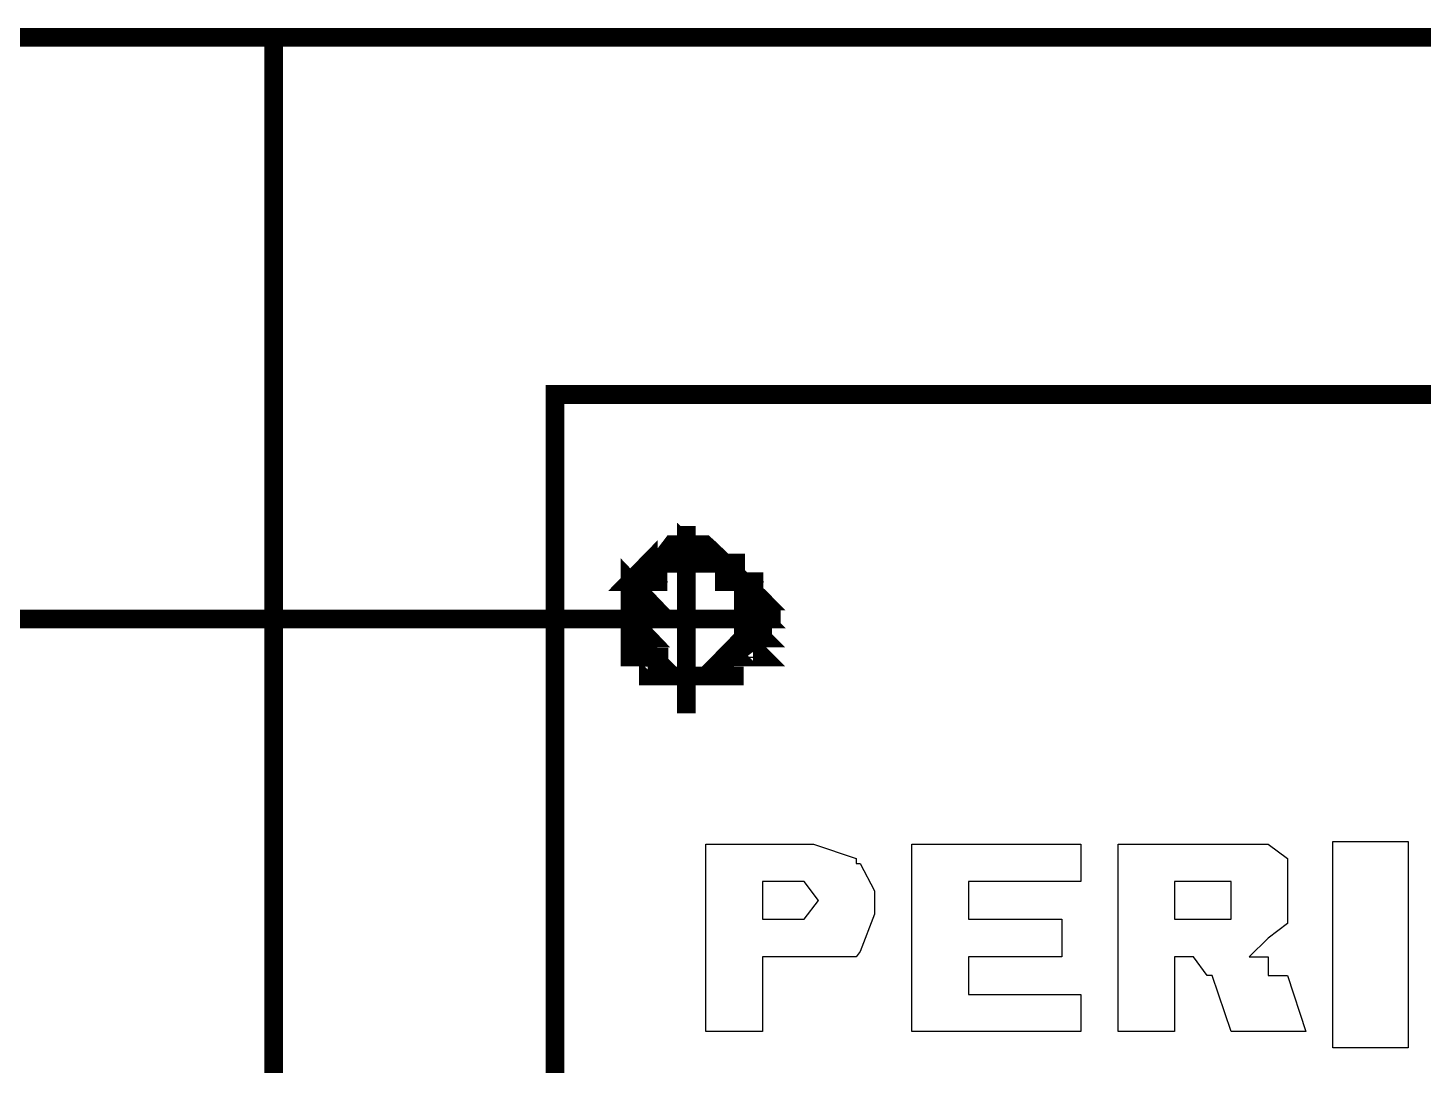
# Model space of a CAD drawing. Header units: metres. Extents: x -593 to 248, y 430 to 1024.
# Drawn here: x -220.579 to -217.428, y 602.608 to 604.951 of the extents above; entities that cross this region are included whole.
import ezdxf

# ---------------------------------------------------------------- set-up
doc = ezdxf.new("R2010")
doc.units = ezdxf.units.M
doc.header["$MEASUREMENT"] = 0
doc.layers.add('C00-00-00-BLACK', color=7, linetype='Continuous')
doc.layers.add('CFF-00-00', color=1, linetype='Continuous')

msp = doc.modelspace()

# ---------------------------------------------------------------- linework, layer by layer
at = {"layer": 'C00-00-00-BLACK', "const_width": 0.0423}
for points in [[(-230.1608, 604.9297), (-198.9898, 604.9297)], [(-220.0238, 604.9297), (-220.0238, 599.4607)], [(-219.0918, 603.8257), (-219.0918, 603.4027)], [(-224.1798, 603.6157), (-219.3048, 603.6157)], [(-219.3048, 603.6157), (-218.8788, 603.6157)]]:
    msp.add_lwpolyline(points, dxfattribs=at)
for points in [[(-219.3888, 598.7837), (-212.1788, 598.7837), (-212.1788, 604.1227), (-219.3888, 604.1227), (-219.3888, 598.7837)], [(-218.9198, 603.6157), (-218.9198, 603.6577), (-219.0498, 603.7837), (-219.0918, 603.7837), (-219.1238, 603.7837), (-219.2188, 603.6577), (-219.2188, 603.6157), (-219.2188, 603.5837), (-219.1238, 603.4867), (-219.0918, 603.4867), (-219.0498, 603.4867), (-218.9198, 603.5837), (-218.9198, 603.6157)], [(-218.9198, 603.6157), (-218.9198, 603.6577), (-219.0498, 603.7837), (-219.0918, 603.7837), (-219.1238, 603.7837), (-219.2188, 603.6577), (-219.2188, 603.6157), (-219.2188, 603.5837), (-219.1238, 603.4867), (-219.0918, 603.4867), (-219.0498, 603.4867), (-218.9198, 603.5837), (-218.9198, 603.6157)], [(-219.0918, 603.7837), (-219.0918, 603.7417), (-219.0478, 603.7417), (-219.0918, 603.7837)], [(-219.1778, 603.7417), (-219.1778, 603.6997), (-219.2188, 603.6997), (-219.1778, 603.7417)], [(-219.0058, 603.7417), (-219.0058, 603.6997), (-218.9628, 603.6997), (-219.0058, 603.7417)], [(-219.0058, 603.6997), (-218.9628, 603.6997), (-219.0058, 603.7417), (-219.0058, 603.6997)], [(-219.2188, 603.6997), (-219.2188, 603.6567), (-219.1778, 603.6567), (-219.2188, 603.6997)], [(-219.2188, 603.6567), (-219.1778, 603.6567), (-219.2188, 603.6997), (-219.2188, 603.6567)], [(-219.1348, 603.7417), (-219.1778, 603.7417), (-219.1348, 603.7417), (-219.1348, 603.7417)], [(-219.1778, 603.7417), (-219.1778, 603.7417)], [(-219.1778, 603.7417), (-219.1348, 603.7417), (-219.0918, 603.7417), (-219.1778, 603.7417)], [(-219.1778, 603.7417), (-219.1348, 603.7417), (-219.1348, 603.7417), (-219.1778, 603.7417)], [(-219.1778, 603.7417), (-219.1348, 603.7417), (-219.1348, 603.7417), (-219.1778, 603.7417)], [(-219.1778, 603.7417), (-219.1348, 603.7417), (-219.1348, 603.7417), (-219.1778, 603.7417)], [(-219.1778, 603.7417), (-219.1348, 603.7417), (-219.1348, 603.7417), (-219.1778, 603.7417)], [(-219.1778, 603.6997), (-219.1778, 603.7417), (-219.1778, 603.6997)], [(-219.0918, 603.7417), (-219.0478, 603.7417), (-219.1348, 603.7417), (-219.0918, 603.7417)], [(-219.0478, 603.7417), (-219.1348, 603.7417), (-219.0478, 603.7417)], [(-219.1348, 603.7417), (-219.0478, 603.7417), (-219.0058, 603.7417), (-219.1348, 603.7417)], [(-219.1348, 603.7417), (-219.0898, 603.7417), (-219.0478, 603.7417), (-219.1348, 603.7417)], [(-219.0898, 603.7417), (-219.0478, 603.7417), (-219.1348, 603.7417), (-219.0898, 603.7417)], [(-219.1348, 603.7417), (-219.1348, 603.7417)], [(-219.1348, 603.7417), (-219.0918, 603.7417), (-219.0478, 603.7417), (-219.1348, 603.7417)], [(-219.1348, 603.7417), (-219.0918, 603.7417), (-219.0918, 603.7417), (-219.1348, 603.7417)], [(-219.1348, 603.7417), (-219.0918, 603.7417), (-219.0918, 603.7417), (-219.1348, 603.7417)], [(-219.1348, 603.7417), (-219.1348, 603.7417)], [(-219.0478, 603.7417), (-219.0918, 603.7417), (-219.0478, 603.7417)], [(-219.0918, 603.7417), (-219.0478, 603.7417), (-219.0058, 603.7417), (-219.0918, 603.7417)], [(-219.0478, 603.7417), (-219.0058, 603.7417), (-219.0918, 603.7417), (-219.0478, 603.7417)], [(-219.0478, 603.7417), (-219.0058, 603.7417), (-219.0058, 603.7417), (-219.0478, 603.7417)], [(-219.0478, 603.7417), (-219.0058, 603.7417), (-219.0058, 603.7417), (-219.0478, 603.7417)], [(-219.0478, 603.7417), (-219.0028, 603.7417), (-218.9598, 603.7417), (-219.0478, 603.7417)], [(-219.0028, 603.7417), (-218.9598, 603.7417), (-219.0478, 603.7417), (-219.0028, 603.7417)], [(-219.0478, 603.7417), (-219.0028, 603.7417), (-218.9598, 603.7417), (-219.0478, 603.7417)], [(-219.0028, 603.7417), (-218.9598, 603.7417), (-219.0478, 603.7417), (-219.0028, 603.7417)], [(-219.0058, 603.7417), (-218.9628, 603.7417), (-218.9628, 603.7417), (-219.0058, 603.7417)], [(-219.0058, 603.7417), (-218.9628, 603.7417), (-218.9628, 603.7417), (-219.0058, 603.7417)], [(-218.9628, 603.6997), (-218.9628, 603.6567), (-218.9198, 603.6567), (-218.9628, 603.6997)], [(-218.9628, 603.6567), (-218.9198, 603.6567), (-218.9628, 603.6997), (-218.9628, 603.6567)], [(-219.1778, 603.6997), (-219.2188, 603.6997), (-219.1778, 603.6997)], [(-219.2188, 603.6997), (-219.1778, 603.6997), (-219.1348, 603.6997), (-219.2188, 603.6997)], [(-219.2188, 603.6997), (-219.2188, 603.6997)], [(-219.2188, 603.6997), (-219.1778, 603.6997), (-219.1348, 603.6997), (-219.2188, 603.6997)], [(-219.2188, 603.6997), (-219.1778, 603.6997), (-219.1778, 603.6997), (-219.2188, 603.6997)], [(-219.2188, 603.6997), (-219.1778, 603.6997), (-219.1778, 603.6997), (-219.2188, 603.6997)], [(-219.0058, 603.6997), (-218.9628, 603.6997), (-218.9628, 603.6997), (-219.0058, 603.6997)], [(-219.0058, 603.6997), (-218.9628, 603.6997), (-218.9628, 603.6997), (-219.0058, 603.6997)], [(-219.0058, 603.6997), (-218.9598, 603.6997), (-218.9178, 603.6997), (-219.0058, 603.6997)], [(-218.9598, 603.6997), (-218.9178, 603.6997), (-219.0058, 603.6997), (-218.9598, 603.6997)], [(-218.9628, 603.6997), (-218.9198, 603.6997), (-218.9198, 603.6997), (-218.9628, 603.6997)], [(-218.9628, 603.6997), (-218.9198, 603.6997), (-218.9198, 603.6997), (-218.9628, 603.6997)], [(-219.2188, 603.6567), (-219.2188, 603.6157), (-219.1778, 603.6157), (-219.2188, 603.6567)], [(-219.2188, 603.6157), (-219.1778, 603.6157), (-219.2188, 603.6567), (-219.2188, 603.6157)], [(-219.2188, 603.6567), (-219.1778, 603.6567), (-219.1778, 603.6567), (-219.2188, 603.6567)], [(-219.2188, 603.6567), (-219.1778, 603.6567), (-219.1778, 603.6567), (-219.2188, 603.6567)], [(-219.2188, 603.6567), (-219.1778, 603.6567), (-219.1778, 603.6567), (-219.2188, 603.6567)], [(-219.2188, 603.6567), (-219.1778, 603.6567), (-219.1778, 603.6567), (-219.2188, 603.6567)], [(-219.2188, 603.6567), (-219.1778, 603.6567), (-219.1778, 603.6567), (-219.2188, 603.6567)], [(-219.2188, 603.6567), (-219.1778, 603.6567), (-219.1778, 603.6567), (-219.2188, 603.6567)], [(-218.9628, 603.6567), (-218.9628, 603.6157), (-218.9198, 603.6157), (-218.9628, 603.6567)], [(-218.9628, 603.6157), (-218.9198, 603.6157), (-218.9628, 603.6567), (-218.9628, 603.6157)], [(-218.9628, 603.6567), (-218.9198, 603.6567), (-218.9198, 603.6567), (-218.9628, 603.6567)], [(-218.9628, 603.6567), (-218.9198, 603.6567), (-218.9198, 603.6567), (-218.9628, 603.6567)], [(-218.9628, 603.6567), (-218.9198, 603.6567), (-218.9198, 603.6567), (-218.9628, 603.6567)], [(-218.9628, 603.6567), (-218.9198, 603.6567), (-218.9198, 603.6567), (-218.9628, 603.6567)], [(-218.9628, 603.6567), (-218.9198, 603.6567), (-218.9198, 603.6567), (-218.9628, 603.6567)], [(-218.9628, 603.6567), (-218.9198, 603.6567), (-218.9198, 603.6567), (-218.9628, 603.6567)], [(-219.2188, 603.6157), (-219.2188, 603.5727), (-219.1778, 603.5727), (-219.2188, 603.6157)], [(-219.2188, 603.5727), (-219.1778, 603.5727), (-219.2188, 603.6157), (-219.2188, 603.5727)], [(-218.9628, 603.6157), (-218.9628, 603.5727), (-218.9198, 603.5727), (-218.9628, 603.6157)], [(-218.9628, 603.5727), (-218.9198, 603.5727), (-218.9628, 603.6157), (-218.9628, 603.5727)], [(-219.2188, 603.6157), (-219.1778, 603.6157), (-219.1778, 603.6157), (-219.2188, 603.6157)], [(-219.2188, 603.6157), (-219.1778, 603.6157), (-219.1778, 603.6157), (-219.2188, 603.6157)], [(-219.2188, 603.5727), (-219.1778, 603.5297), (-219.2188, 603.5297), (-219.2188, 603.5727)], [(-218.9628, 603.6157), (-218.9198, 603.6157), (-218.9198, 603.6157), (-218.9628, 603.6157)], [(-218.9628, 603.6157), (-218.9198, 603.6157), (-218.9198, 603.6157), (-218.9628, 603.6157)], [(-218.9628, 603.6157), (-218.9198, 603.6157), (-218.9198, 603.6157), (-218.9628, 603.6157)], [(-218.9628, 603.6157), (-218.9198, 603.6157), (-218.9198, 603.6157), (-218.9628, 603.6157)], [(-218.9628, 603.5727), (-218.9628, 603.5297), (-218.9198, 603.5297), (-218.9628, 603.5727)], [(-218.9628, 603.5297), (-218.9198, 603.5297), (-218.9628, 603.5727), (-218.9628, 603.5297)], [(-219.2188, 603.5727), (-219.1778, 603.5727), (-219.1778, 603.5727), (-219.2188, 603.5727)], [(-219.2188, 603.5727), (-219.1778, 603.5727), (-219.1778, 603.5727), (-219.2188, 603.5727)], [(-219.2188, 603.5727), (-219.1778, 603.5727), (-219.1778, 603.5727), (-219.2188, 603.5727)], [(-219.2188, 603.5727), (-219.1778, 603.5727), (-219.1778, 603.5727), (-219.2188, 603.5727)], [(-219.2188, 603.5727), (-219.1778, 603.5727), (-219.1778, 603.5727), (-219.2188, 603.5727)], [(-219.2188, 603.5727), (-219.1778, 603.5727), (-219.1778, 603.5727), (-219.2188, 603.5727)], [(-219.1778, 603.5297), (-219.2188, 603.5727), (-219.1778, 603.5297)], [(-218.9628, 603.5727), (-218.9198, 603.5727), (-218.9198, 603.5727), (-218.9628, 603.5727)], [(-218.9628, 603.5727), (-218.9198, 603.5727), (-218.9198, 603.5727), (-218.9628, 603.5727)], [(-218.9628, 603.5727), (-218.9198, 603.5727), (-218.9198, 603.5727), (-218.9628, 603.5727)], [(-218.9628, 603.5727), (-218.9198, 603.5727), (-218.9198, 603.5727), (-218.9628, 603.5727)], [(-219.1778, 603.5297), (-219.1778, 603.4867), (-219.1348, 603.4867), (-219.1778, 603.5297)], [(-219.1778, 603.4867), (-219.1348, 603.4867), (-219.1778, 603.5297), (-219.1778, 603.4867)], [(-219.0058, 603.5297), (-219.0058, 603.4867), (-219.0478, 603.4867), (-219.0058, 603.5297)], [(-219.1778, 603.5297), (-219.2188, 603.5297), (-219.1778, 603.5297)], [(-219.2188, 603.5297), (-219.1778, 603.5297), (-219.1348, 603.5297), (-219.2188, 603.5297)], [(-219.2188, 603.5297), (-219.1748, 603.5297), (-219.1328, 603.5297), (-219.2188, 603.5297)], [(-219.1748, 603.5297), (-219.1328, 603.5297), (-219.2188, 603.5297), (-219.1748, 603.5297)], [(-219.1778, 603.5297), (-219.1348, 603.5297), (-219.1348, 603.5297), (-219.1778, 603.5297)], [(-219.1778, 603.5297), (-219.1348, 603.5297), (-219.1348, 603.5297), (-219.1778, 603.5297)], [(-218.9628, 603.5297), (-219.0058, 603.5297), (-218.9628, 603.5297), (-218.9628, 603.5297)], [(-219.0058, 603.5297), (-218.9628, 603.5297), (-218.9628, 603.5297), (-219.0058, 603.5297)], [(-219.0058, 603.5297), (-218.9628, 603.5297), (-218.9628, 603.5297), (-219.0058, 603.5297)], [(-219.0058, 603.5297), (-218.9628, 603.5297), (-218.9628, 603.5297), (-219.0058, 603.5297)], [(-219.0058, 603.5297), (-218.9628, 603.5297), (-218.9628, 603.5297), (-219.0058, 603.5297)], [(-219.0058, 603.5297), (-218.9628, 603.5297), (-218.9628, 603.5297), (-219.0058, 603.5297)], [(-219.0058, 603.5297), (-218.9628, 603.5297), (-218.9628, 603.5297), (-219.0058, 603.5297)], [(-219.0058, 603.5297), (-218.9628, 603.5297), (-218.9628, 603.5297), (-219.0058, 603.5297)], [(-219.0058, 603.4867), (-219.0058, 603.5297), (-219.0058, 603.4867)], [(-219.1778, 603.4867), (-219.1328, 603.4867), (-219.0898, 603.4867), (-219.1778, 603.4867)], [(-219.1328, 603.4867), (-219.0898, 603.4867), (-219.1778, 603.4867), (-219.1328, 603.4867)], [(-219.1778, 603.4867), (-219.1328, 603.4867), (-219.0898, 603.4867), (-219.1778, 603.4867)], [(-219.1328, 603.4867), (-219.0898, 603.4867), (-219.1778, 603.4867), (-219.1328, 603.4867)], [(-219.1348, 603.4867), (-219.0918, 603.4867), (-219.0918, 603.4867), (-219.1348, 603.4867)], [(-219.1348, 603.4867), (-219.0918, 603.4867), (-219.0918, 603.4867), (-219.1348, 603.4867)], [(-219.1348, 603.4867), (-219.0898, 603.4867), (-219.0478, 603.4867), (-219.1348, 603.4867)], [(-219.0898, 603.4867), (-219.0478, 603.4867), (-219.1348, 603.4867), (-219.0898, 603.4867)], [(-219.1348, 603.4867), (-219.0898, 603.4867), (-219.0478, 603.4867), (-219.1348, 603.4867)], [(-219.0898, 603.4867), (-219.0478, 603.4867), (-219.1348, 603.4867), (-219.0898, 603.4867)], [(-219.1348, 603.4867), (-219.0478, 603.4867), (-219.0058, 603.4867), (-219.1348, 603.4867)], [(-219.0478, 603.4867), (-219.0058, 603.4867), (-219.1348, 603.4867), (-219.0478, 603.4867)], [(-219.0478, 603.4867), (-219.1348, 603.4867), (-219.0918, 603.4867), (-219.0478, 603.4867)], [(-219.1348, 603.4867), (-219.0918, 603.4867), (-219.0478, 603.4867), (-219.1348, 603.4867)], [(-219.0478, 603.4867), (-219.0918, 603.4867), (-219.0478, 603.4867), (-219.0478, 603.4867)], [(-219.0918, 603.4867), (-219.0478, 603.4867), (-219.0058, 603.4867), (-219.0918, 603.4867)], [(-219.0478, 603.4867), (-219.0058, 603.4867), (-219.0918, 603.4867), (-219.0478, 603.4867)], [(-219.0918, 603.4867), (-219.0478, 603.4867), (-219.0478, 603.4867), (-219.0918, 603.4867)], [(-219.0478, 603.4867), (-219.0478, 603.4867)], [(-219.0478, 603.4867), (-219.0058, 603.4867), (-218.9628, 603.4867), (-219.0478, 603.4867)], [(-219.0478, 603.4867), (-219.0058, 603.4867), (-219.0058, 603.4867), (-219.0478, 603.4867)], [(-219.0478, 603.4867), (-219.0058, 603.4867), (-219.0058, 603.4867), (-219.0478, 603.4867)], [(-219.0478, 603.4867), (-219.0478, 603.4867)]]:
    msp.add_lwpolyline(points, close=True, dxfattribs=at)
at = {"layer": 'C00-00-00-BLACK'}
for points in [[(-219.0918, 603.7837), (-219.0918, 603.7417), (-219.0478, 603.7417), (-219.0918, 603.7837)], [(-219.1778, 603.7417), (-219.1778, 603.6997), (-219.2188, 603.6997), (-219.1778, 603.7417)], [(-219.1348, 603.7417), (-219.1778, 603.7417), (-219.1348, 603.7417), (-219.1348, 603.7417)], [(-219.1778, 603.7417), (-219.1348, 603.7417), (-219.0918, 603.7417), (-219.1778, 603.7417)], [(-219.1778, 603.7417), (-219.1348, 603.7417), (-219.1348, 603.7417), (-219.1778, 603.7417)], [(-219.1778, 603.7417), (-219.1348, 603.7417), (-219.1348, 603.7417), (-219.1778, 603.7417)], [(-219.1778, 603.7417), (-219.1348, 603.7417), (-219.1348, 603.7417), (-219.1778, 603.7417)], [(-219.1778, 603.7417), (-219.1348, 603.7417), (-219.1348, 603.7417), (-219.1778, 603.7417)], [(-219.1778, 603.6997), (-219.1778, 603.7417), (-219.1778, 603.6997)], [(-219.0918, 603.7417), (-219.0478, 603.7417), (-219.1348, 603.7417), (-219.0918, 603.7417)], [(-219.0478, 603.7417), (-219.1348, 603.7417), (-219.0478, 603.7417)], [(-219.1348, 603.7417), (-219.0478, 603.7417), (-219.0058, 603.7417), (-219.1348, 603.7417)], [(-219.1348, 603.7417), (-219.0898, 603.7417), (-219.0478, 603.7417), (-219.1348, 603.7417)], [(-219.0898, 603.7417), (-219.0478, 603.7417), (-219.1348, 603.7417), (-219.0898, 603.7417)], [(-219.1348, 603.7417), (-219.0918, 603.7417), (-219.0478, 603.7417), (-219.1348, 603.7417)], [(-219.1348, 603.7417), (-219.0918, 603.7417), (-219.0918, 603.7417), (-219.1348, 603.7417)], [(-219.1348, 603.7417), (-219.0918, 603.7417), (-219.0918, 603.7417), (-219.1348, 603.7417)], [(-219.0478, 603.7417), (-219.0918, 603.7417), (-219.0478, 603.7417)], [(-219.0918, 603.7417), (-219.0478, 603.7417), (-219.0058, 603.7417), (-219.0918, 603.7417)], [(-219.0478, 603.7417), (-219.0058, 603.7417), (-219.0918, 603.7417), (-219.0478, 603.7417)], [(-219.0478, 603.7417), (-219.0058, 603.7417), (-219.0058, 603.7417), (-219.0478, 603.7417)], [(-219.0478, 603.7417), (-219.0058, 603.7417), (-219.0058, 603.7417), (-219.0478, 603.7417)], [(-219.0478, 603.7417), (-219.0028, 603.7417), (-218.9598, 603.7417), (-219.0478, 603.7417)], [(-219.0028, 603.7417), (-218.9598, 603.7417), (-219.0478, 603.7417), (-219.0028, 603.7417)], [(-219.0478, 603.7417), (-219.0028, 603.7417), (-218.9598, 603.7417), (-219.0478, 603.7417)], [(-219.0028, 603.7417), (-218.9598, 603.7417), (-219.0478, 603.7417), (-219.0028, 603.7417)], [(-219.0058, 603.7417), (-218.9628, 603.7417), (-218.9628, 603.7417), (-219.0058, 603.7417)], [(-219.0058, 603.7417), (-218.9628, 603.7417), (-218.9628, 603.7417), (-219.0058, 603.7417)], [(-219.0058, 603.7417), (-219.0058, 603.6997), (-218.9628, 603.6997), (-219.0058, 603.7417)], [(-219.0058, 603.6997), (-218.9628, 603.6997), (-219.0058, 603.7417), (-219.0058, 603.6997)], [(-219.1778, 603.6997), (-219.2188, 603.6997), (-219.1778, 603.6997)], [(-219.2188, 603.6997), (-219.1778, 603.6997), (-219.1348, 603.6997), (-219.2188, 603.6997)], [(-219.2188, 603.6997), (-219.1778, 603.6997), (-219.1348, 603.6997), (-219.2188, 603.6997)], [(-219.2188, 603.6997), (-219.1778, 603.6997), (-219.1778, 603.6997), (-219.2188, 603.6997)], [(-219.2188, 603.6997), (-219.1778, 603.6997), (-219.1778, 603.6997), (-219.2188, 603.6997)], [(-219.2188, 603.6997), (-219.2188, 603.6567), (-219.1778, 603.6567), (-219.2188, 603.6997)], [(-219.2188, 603.6567), (-219.1778, 603.6567), (-219.2188, 603.6997), (-219.2188, 603.6567)], [(-219.0058, 603.6997), (-218.9628, 603.6997), (-218.9628, 603.6997), (-219.0058, 603.6997)], [(-219.0058, 603.6997), (-218.9628, 603.6997), (-218.9628, 603.6997), (-219.0058, 603.6997)], [(-219.0058, 603.6997), (-218.9598, 603.6997), (-218.9178, 603.6997), (-219.0058, 603.6997)], [(-218.9598, 603.6997), (-218.9178, 603.6997), (-219.0058, 603.6997), (-218.9598, 603.6997)], [(-218.9628, 603.6997), (-218.9198, 603.6997), (-218.9198, 603.6997), (-218.9628, 603.6997)], [(-218.9628, 603.6997), (-218.9198, 603.6997), (-218.9198, 603.6997), (-218.9628, 603.6997)], [(-218.9628, 603.6997), (-218.9628, 603.6567), (-218.9198, 603.6567), (-218.9628, 603.6997)], [(-218.9628, 603.6567), (-218.9198, 603.6567), (-218.9628, 603.6997), (-218.9628, 603.6567)], [(-219.2188, 603.6567), (-219.1778, 603.6567), (-219.1778, 603.6567), (-219.2188, 603.6567)], [(-219.2188, 603.6567), (-219.1778, 603.6567), (-219.1778, 603.6567), (-219.2188, 603.6567)], [(-219.2188, 603.6567), (-219.1778, 603.6567), (-219.1778, 603.6567), (-219.2188, 603.6567)], [(-219.2188, 603.6567), (-219.1778, 603.6567), (-219.1778, 603.6567), (-219.2188, 603.6567)], [(-219.2188, 603.6567), (-219.1778, 603.6567), (-219.1778, 603.6567), (-219.2188, 603.6567)], [(-219.2188, 603.6567), (-219.1778, 603.6567), (-219.1778, 603.6567), (-219.2188, 603.6567)], [(-219.2188, 603.6567), (-219.2188, 603.6157), (-219.1778, 603.6157), (-219.2188, 603.6567)], [(-219.2188, 603.6157), (-219.1778, 603.6157), (-219.2188, 603.6567), (-219.2188, 603.6157)], [(-218.9628, 603.6567), (-218.9198, 603.6567), (-218.9198, 603.6567), (-218.9628, 603.6567)], [(-218.9628, 603.6567), (-218.9198, 603.6567), (-218.9198, 603.6567), (-218.9628, 603.6567)], [(-218.9628, 603.6567), (-218.9198, 603.6567), (-218.9198, 603.6567), (-218.9628, 603.6567)], [(-218.9628, 603.6567), (-218.9198, 603.6567), (-218.9198, 603.6567), (-218.9628, 603.6567)], [(-218.9628, 603.6567), (-218.9198, 603.6567), (-218.9198, 603.6567), (-218.9628, 603.6567)], [(-218.9628, 603.6567), (-218.9198, 603.6567), (-218.9198, 603.6567), (-218.9628, 603.6567)], [(-218.9628, 603.6567), (-218.9628, 603.6157), (-218.9198, 603.6157), (-218.9628, 603.6567)], [(-218.9628, 603.6157), (-218.9198, 603.6157), (-218.9628, 603.6567), (-218.9628, 603.6157)], [(-219.2188, 603.6157), (-219.1778, 603.6157), (-219.1778, 603.6157), (-219.2188, 603.6157)], [(-219.2188, 603.6157), (-219.1778, 603.6157), (-219.1778, 603.6157), (-219.2188, 603.6157)], [(-219.2188, 603.6157), (-219.2188, 603.5727), (-219.1778, 603.5727), (-219.2188, 603.6157)], [(-219.2188, 603.5727), (-219.1778, 603.5727), (-219.2188, 603.6157), (-219.2188, 603.5727)], [(-218.9628, 603.6157), (-218.9198, 603.6157), (-218.9198, 603.6157), (-218.9628, 603.6157)], [(-218.9628, 603.6157), (-218.9198, 603.6157), (-218.9198, 603.6157), (-218.9628, 603.6157)], [(-218.9628, 603.6157), (-218.9198, 603.6157), (-218.9198, 603.6157), (-218.9628, 603.6157)], [(-218.9628, 603.6157), (-218.9198, 603.6157), (-218.9198, 603.6157), (-218.9628, 603.6157)], [(-218.9628, 603.6157), (-218.9628, 603.5727), (-218.9198, 603.5727), (-218.9628, 603.6157)], [(-218.9628, 603.5727), (-218.9198, 603.5727), (-218.9628, 603.6157), (-218.9628, 603.5727)], [(-219.2188, 603.5727), (-219.1778, 603.5727), (-219.1778, 603.5727), (-219.2188, 603.5727)], [(-219.2188, 603.5727), (-219.1778, 603.5727), (-219.1778, 603.5727), (-219.2188, 603.5727)], [(-219.2188, 603.5727), (-219.1778, 603.5727), (-219.1778, 603.5727), (-219.2188, 603.5727)], [(-219.2188, 603.5727), (-219.1778, 603.5727), (-219.1778, 603.5727), (-219.2188, 603.5727)], [(-219.2188, 603.5727), (-219.1778, 603.5727), (-219.1778, 603.5727), (-219.2188, 603.5727)], [(-219.2188, 603.5727), (-219.1778, 603.5727), (-219.1778, 603.5727), (-219.2188, 603.5727)], [(-219.1778, 603.5297), (-219.2188, 603.5727), (-219.1778, 603.5297)], [(-219.2188, 603.5727), (-219.1778, 603.5297), (-219.2188, 603.5297), (-219.2188, 603.5727)], [(-218.9628, 603.5727), (-218.9198, 603.5727), (-218.9198, 603.5727), (-218.9628, 603.5727)], [(-218.9628, 603.5727), (-218.9198, 603.5727), (-218.9198, 603.5727), (-218.9628, 603.5727)], [(-218.9628, 603.5727), (-218.9198, 603.5727), (-218.9198, 603.5727), (-218.9628, 603.5727)], [(-218.9628, 603.5727), (-218.9198, 603.5727), (-218.9198, 603.5727), (-218.9628, 603.5727)], [(-218.9628, 603.5727), (-218.9628, 603.5297), (-218.9198, 603.5297), (-218.9628, 603.5727)], [(-218.9628, 603.5297), (-218.9198, 603.5297), (-218.9628, 603.5727), (-218.9628, 603.5297)], [(-219.1778, 603.5297), (-219.2188, 603.5297), (-219.1778, 603.5297)], [(-219.2188, 603.5297), (-219.1778, 603.5297), (-219.1348, 603.5297), (-219.2188, 603.5297)], [(-219.2188, 603.5297), (-219.1748, 603.5297), (-219.1328, 603.5297), (-219.2188, 603.5297)], [(-219.1748, 603.5297), (-219.1328, 603.5297), (-219.2188, 603.5297), (-219.1748, 603.5297)], [(-219.1778, 603.5297), (-219.1348, 603.5297), (-219.1348, 603.5297), (-219.1778, 603.5297)], [(-219.1778, 603.5297), (-219.1348, 603.5297), (-219.1348, 603.5297), (-219.1778, 603.5297)], [(-219.1778, 603.5297), (-219.1778, 603.4867), (-219.1348, 603.4867), (-219.1778, 603.5297)], [(-219.1778, 603.4867), (-219.1348, 603.4867), (-219.1778, 603.5297), (-219.1778, 603.4867)], [(-219.0058, 603.5297), (-219.0058, 603.4867), (-219.0478, 603.4867), (-219.0058, 603.5297)], [(-218.9628, 603.5297), (-219.0058, 603.5297), (-218.9628, 603.5297), (-218.9628, 603.5297)], [(-219.0058, 603.5297), (-218.9628, 603.5297), (-218.9628, 603.5297), (-219.0058, 603.5297)], [(-219.0058, 603.5297), (-218.9628, 603.5297), (-218.9628, 603.5297), (-219.0058, 603.5297)], [(-219.0058, 603.5297), (-218.9628, 603.5297), (-218.9628, 603.5297), (-219.0058, 603.5297)], [(-219.0058, 603.5297), (-218.9628, 603.5297), (-218.9628, 603.5297), (-219.0058, 603.5297)], [(-219.0058, 603.5297), (-218.9628, 603.5297), (-218.9628, 603.5297), (-219.0058, 603.5297)], [(-219.0058, 603.5297), (-218.9628, 603.5297), (-218.9628, 603.5297), (-219.0058, 603.5297)], [(-219.0058, 603.5297), (-218.9628, 603.5297), (-218.9628, 603.5297), (-219.0058, 603.5297)], [(-219.0058, 603.4867), (-219.0058, 603.5297), (-219.0058, 603.4867)], [(-219.1778, 603.4867), (-219.1328, 603.4867), (-219.0898, 603.4867), (-219.1778, 603.4867)], [(-219.1328, 603.4867), (-219.0898, 603.4867), (-219.1778, 603.4867), (-219.1328, 603.4867)], [(-219.1778, 603.4867), (-219.1328, 603.4867), (-219.0898, 603.4867), (-219.1778, 603.4867)], [(-219.1328, 603.4867), (-219.0898, 603.4867), (-219.1778, 603.4867), (-219.1328, 603.4867)], [(-219.1348, 603.4867), (-219.0918, 603.4867), (-219.0918, 603.4867), (-219.1348, 603.4867)], [(-219.1348, 603.4867), (-219.0918, 603.4867), (-219.0918, 603.4867), (-219.1348, 603.4867)], [(-219.1348, 603.4867), (-219.0898, 603.4867), (-219.0478, 603.4867), (-219.1348, 603.4867)], [(-219.0898, 603.4867), (-219.0478, 603.4867), (-219.1348, 603.4867), (-219.0898, 603.4867)], [(-219.1348, 603.4867), (-219.0898, 603.4867), (-219.0478, 603.4867), (-219.1348, 603.4867)], [(-219.0898, 603.4867), (-219.0478, 603.4867), (-219.1348, 603.4867), (-219.0898, 603.4867)], [(-219.1348, 603.4867), (-219.0478, 603.4867), (-219.0058, 603.4867), (-219.1348, 603.4867)], [(-219.0478, 603.4867), (-219.0058, 603.4867), (-219.1348, 603.4867), (-219.0478, 603.4867)], [(-219.0478, 603.4867), (-219.1348, 603.4867), (-219.0918, 603.4867), (-219.0478, 603.4867)], [(-219.1348, 603.4867), (-219.0918, 603.4867), (-219.0478, 603.4867), (-219.1348, 603.4867)], [(-219.0478, 603.4867), (-219.0918, 603.4867), (-219.0478, 603.4867), (-219.0478, 603.4867)], [(-219.0918, 603.4867), (-219.0478, 603.4867), (-219.0058, 603.4867), (-219.0918, 603.4867)], [(-219.0478, 603.4867), (-219.0058, 603.4867), (-219.0918, 603.4867), (-219.0478, 603.4867)], [(-219.0918, 603.4867), (-219.0478, 603.4867), (-219.0478, 603.4867), (-219.0918, 603.4867)], [(-219.0478, 603.4867), (-219.0058, 603.4867), (-218.9628, 603.4867), (-219.0478, 603.4867)], [(-219.0478, 603.4867), (-219.0058, 603.4867), (-219.0058, 603.4867), (-219.0478, 603.4867)], [(-219.0478, 603.4867), (-219.0058, 603.4867), (-219.0058, 603.4867), (-219.0478, 603.4867)]]:
    msp.add_lwpolyline(points, close=True, dxfattribs=at)
at = {"layer": 'CFF-00-00'}
for points in [[(-217.6318, 603.1127), (-217.4618, 603.1127), (-217.4618, 602.6467), (-217.6318, 602.6467), (-217.6318, 603.1127)], [(-219.0478, 603.1067), (-218.8358, 603.1067), (-218.8048, 603.1067), (-218.7088, 603.0747), (-218.7088, 603.0637), (-218.6998, 603.0637), (-218.6668, 603.0017), (-218.6668, 602.9797), (-218.6668, 602.9487), (-218.6998, 602.8647), (-218.7088, 602.8527), (-218.7408, 602.8527), (-218.8128, 602.8527), (-218.8358, 602.8527), (-218.9198, 602.8527), (-218.9198, 602.6837), (-219.0478, 602.6837), (-219.0478, 603.1067)], [(-218.5828, 603.1067), (-218.2008, 603.1067), (-218.2008, 603.0227), (-218.4548, 603.0227), (-218.4548, 602.9377), (-218.2438, 602.9377), (-218.2438, 602.8527), (-218.4548, 602.8527), (-218.4548, 602.7677), (-218.2008, 602.7677), (-218.2008, 602.6837), (-218.5828, 602.6837), (-218.5828, 603.1067)], [(-218.1168, 602.6837), (-218.1168, 603.1067), (-217.9048, 603.1067), (-217.8728, 603.1067), (-217.8028, 603.1067), (-217.7778, 603.1067), (-217.7778, 603.1067), (-217.7348, 603.0747), (-217.7348, 603.0637), (-217.7348, 603.0637), (-217.7348, 603.0017), (-217.7348, 602.9797), (-217.7348, 602.9797), (-217.7348, 602.9377), (-217.7348, 602.9377), (-217.7348, 602.9277), (-217.7778, 602.8947), (-217.7778, 602.8947), (-217.7778, 602.8947), (-217.8208, 602.8527), (-217.8208, 602.8527), (-217.8208, 602.8527), (-217.7888, 602.8527), (-217.7778, 602.8527), (-217.7778, 602.8527), (-217.7778, 602.8217), (-217.7778, 602.8107), (-217.7778, 602.8107), (-217.7348, 602.8107), (-217.7348, 602.8107), (-217.6928, 602.6837), (-217.8618, 602.6837), (-217.9048, 602.8107), (-217.9158, 602.8107), (-217.9468, 602.8527), (-217.9468, 602.8527), (-217.9468, 602.8527), (-217.9808, 602.8527), (-217.9898, 602.8527), (-217.9898, 602.8527), (-217.9898, 602.6837), (-218.1168, 602.6837)], [(-218.9198, 602.9377), (-218.8788, 602.9377), (-218.8788, 602.9377), (-218.8358, 602.9377), (-218.8358, 602.9377), (-218.8258, 602.9377), (-218.7938, 602.9797), (-218.7938, 602.9797), (-218.7938, 602.9797), (-218.8258, 603.0227), (-218.8358, 603.0227), (-218.8358, 603.0227), (-218.8698, 603.0227), (-218.8788, 603.0227), (-218.9198, 603.0227), (-218.9198, 602.9377)], [(-217.9898, 602.9377), (-217.9468, 602.9377), (-217.9468, 602.9377), (-217.9048, 602.9377), (-217.9048, 602.9377), (-217.9048, 602.9377), (-217.8618, 602.9377), (-217.8618, 602.9377), (-217.8618, 602.9377), (-217.8618, 602.9797), (-217.8618, 602.9797), (-217.8618, 602.9797), (-217.8618, 603.0227), (-217.8618, 603.0227), (-217.8838, 603.0227), (-217.9318, 603.0227), (-217.9468, 603.0227), (-217.9898, 603.0227), (-217.9898, 602.9377)]]:
    msp.add_lwpolyline(points, close=True, dxfattribs=at)

doc.saveas('drawing.dxf')
